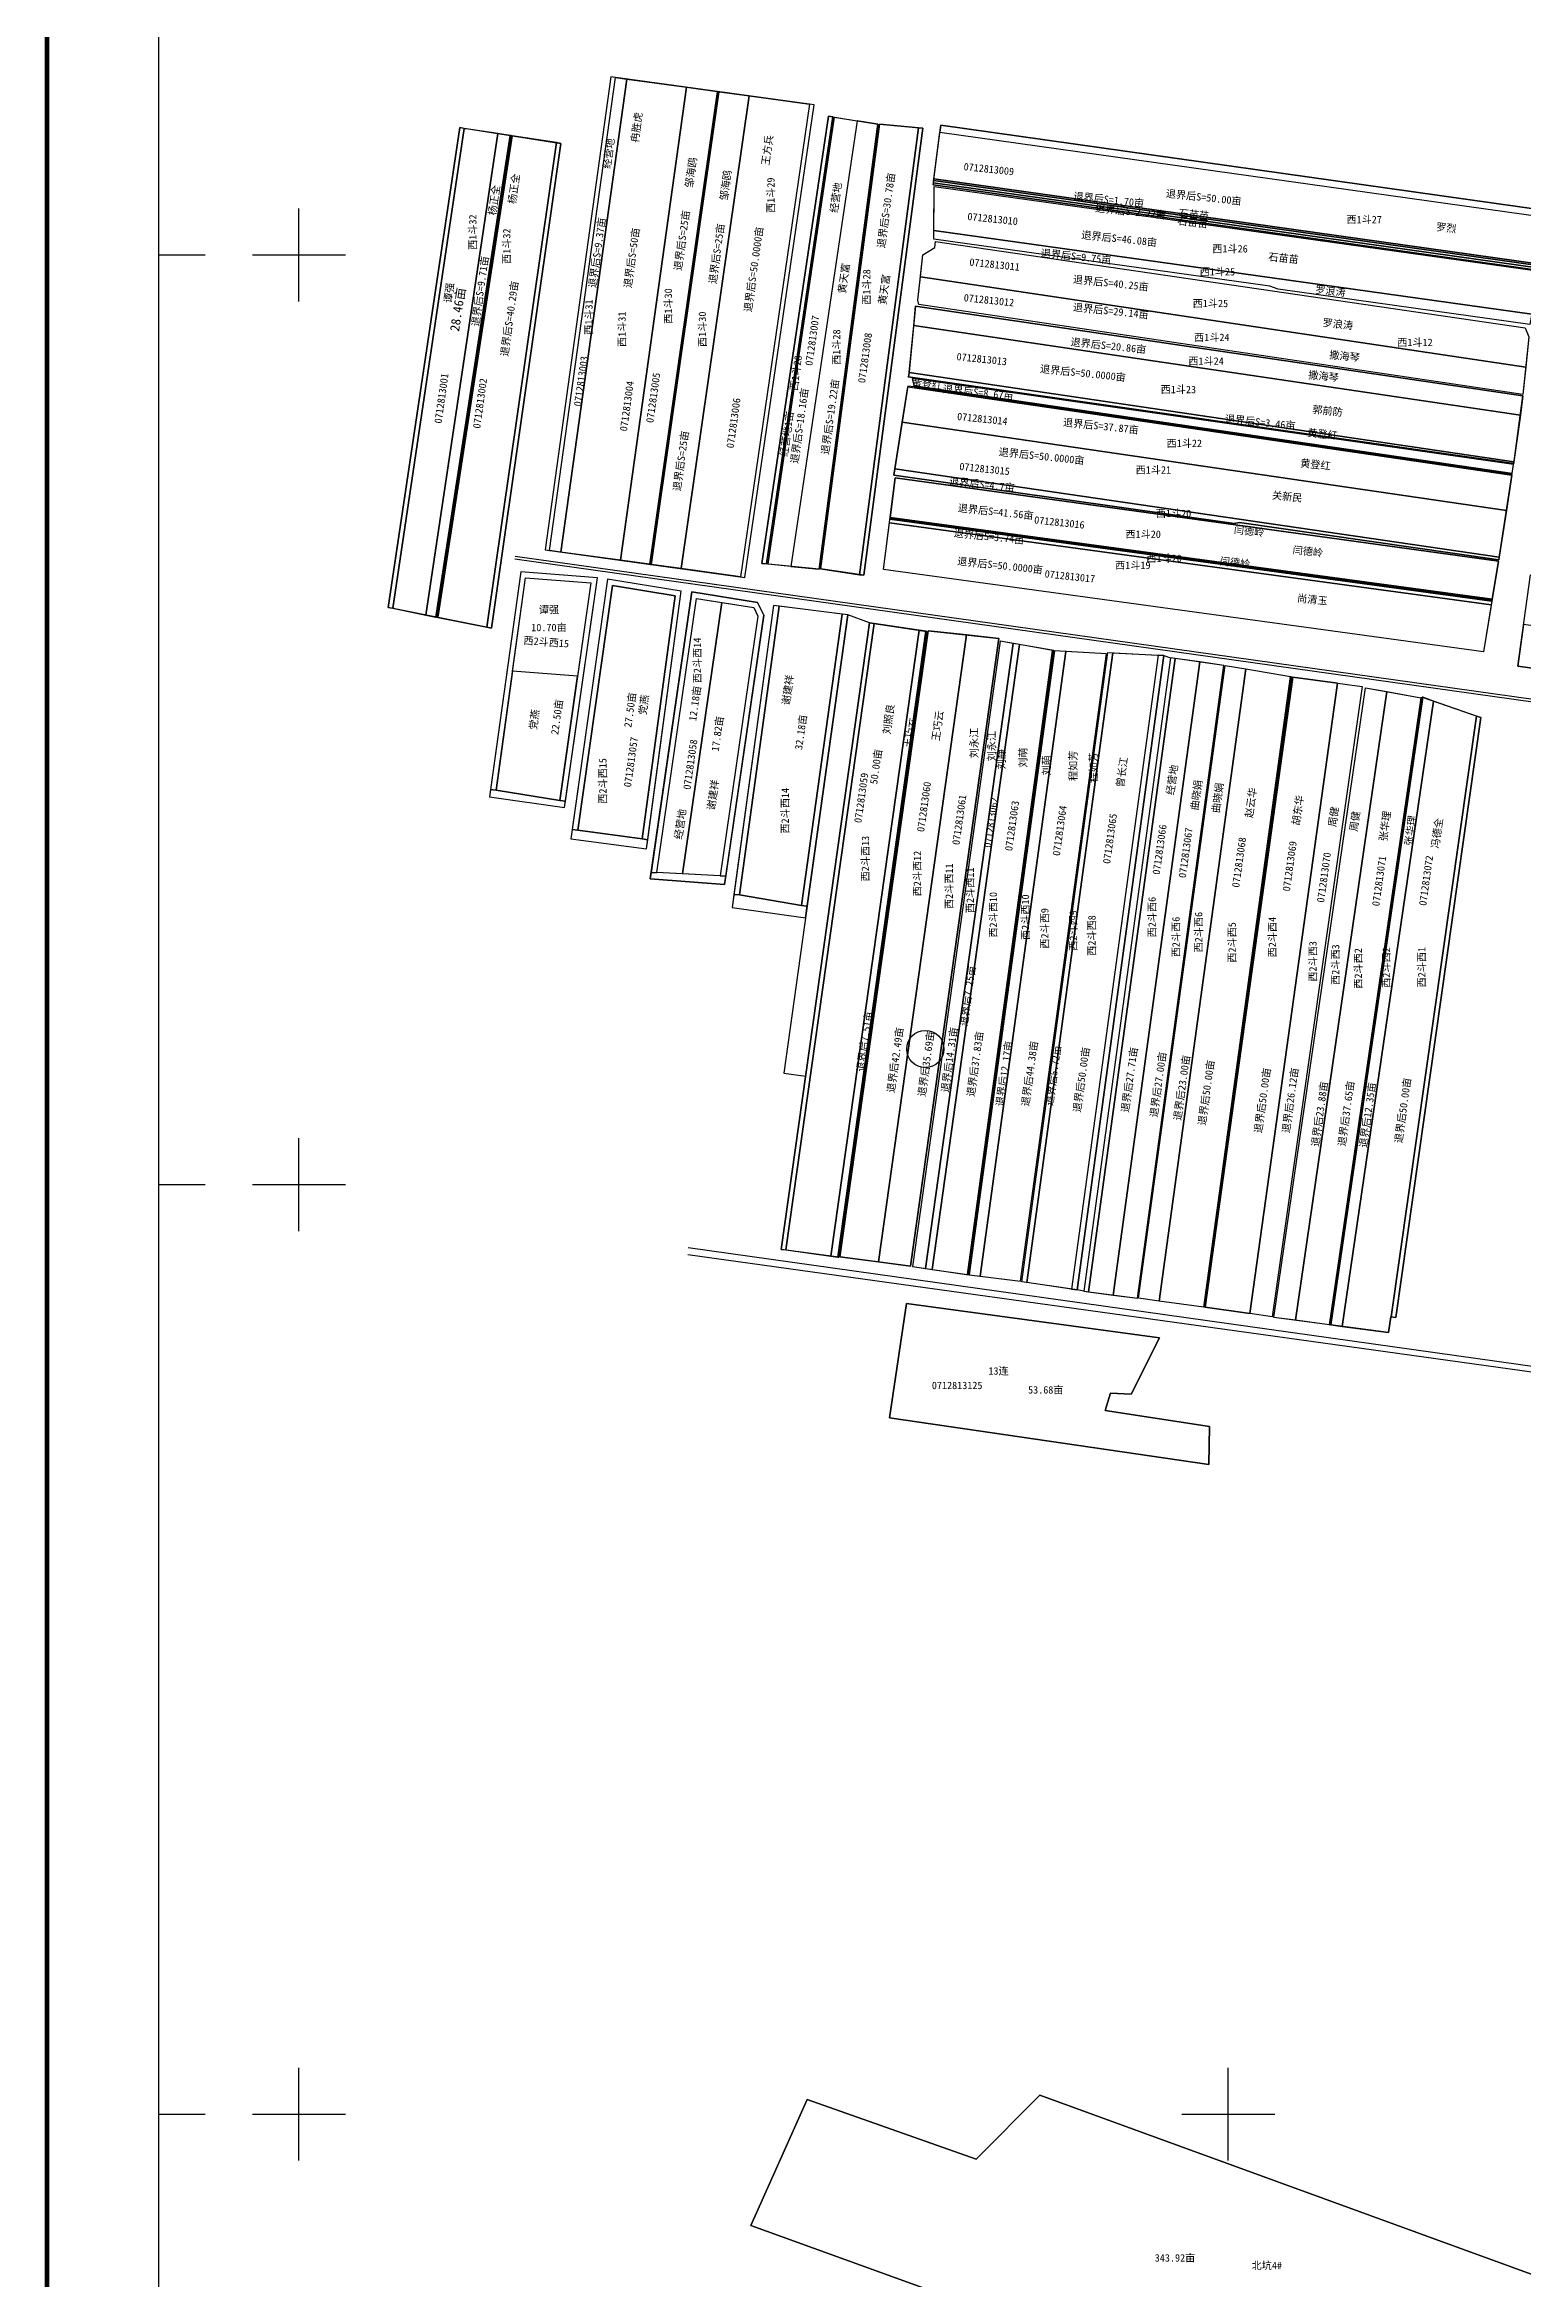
# Model space of a CAD drawing. Extents: x 543653 to 548975, y 4994564 to 5000110.
# Drawn here: x 543726 to 545317, y 4995822 to 4998226 of the extents above; entities that cross this region are included whole.
import ezdxf
from ezdxf.enums import TextEntityAlignment as Align

# ---------------------------------------------------------------- set-up
doc = ezdxf.new("R2010")
doc.units = 0
doc.header["$LTSCALE"] = 10
doc.layers.get('0').update_dxf_attribs({"linetype": 'CONTINUOUS'})
for name, color, linetype in [('2019-4-5', 7, 'CONTINUOUS'), ('2020.3.30画地', 7, 'CONTINUOUS'), ('2021', 7, 'CONTINUOUS'), ('TK', 7, 'CONTINUOUS'), ('出水桩', 2, 'CONTINUOUS'), ('地块名称', 7, 'CONTINUOUS'), ('地物扣减', 3, 'CONTINUOUS'), ('地籍号', 1, 'CONTINUOUS'), ('测地框', 7, 'CONTINUOUS'), ('经营地', 6, 'CONTINUOUS'), ('经营地面积', 5, 'CONTINUOUS'), ('调整后', 1, 'CONTINUOUS'), ('路林渠', 7, 'CONTINUOUS'), ('身份地', 1, 'CONTINUOUS'), ('退界后面积', 1, 'CONTINUOUS'), ('长期合同', 6, 'CONTINUOUS')]:
    doc.layers.add(name, color=color, linetype=linetype)
doc.layers.add('承包户', color=7, linetype='CONTINUOUS', plot=False)
doc.styles.add('宋体', font='')
doc.styles.get('宋体').set_extended_font_data('SimSun')

msp = doc.modelspace()

# ---------------------------------------------------------------- linework, layer by layer
at = {"color": 1, "linetype": 'Continuous', "flags": 128}
for points in [[(544974.4, 4996868.3), (545068, 4997546.2)], [(545066.8, 4997546.5), (545069.3, 4997546)], [(544975.1, 4996868.3), (544973.8, 4996868.2)]]:
    msp.add_lwpolyline(points, dxfattribs=at)
at = {"layer": '2019-4-5', "color": 3, "linetype": 'Continuous', "flags": 128}
for points in [[(544417.1, 4998180.4), (544450.2, 4998175.9), (544377.3, 4997667.3), (544346.1, 4997671.6)], [(544452.2, 4998175.6), (544484.4, 4998171.2), (544411.5, 4997662.6), (544379.3, 4997667)], [(544668.7, 4997976.4), (545320, 4997879.2), (545316.9, 4997849.8), (544667.2, 4997946.8), (544665.8, 4997951.5)], [(544663.6, 4997945.1), (545317.1, 4997848.6), (545314.3, 4997827.7), (544661.5, 4997924.1)]]:
    msp.add_lwpolyline(points, close=True, dxfattribs=at)
at = {"layer": '2019-4-5', "color": 2, "linetype": 'Continuous', "flags": 128}
msp.add_lwpolyline([(544102.6, 4997619.6), (544101.1, 4997619.9), (544178, 4998136.2), (544179.5, 4998136)], dxfattribs=at)
at = {"layer": '2020.3.30画地', "color": 3, "linetype": 'Continuous', "flags": 128}
msp.add_lwpolyline([(544875.9, 4997572.1), (544924.5, 4997569.5), (544831.4, 4996887.5), (544783.2, 4996894.6)], close=True, dxfattribs=at)
at = {"layer": '2021', "color": 5, "linetype": 'Continuous', "flags": 128}
for points in [[(544213.9, 4998130.6), (544178, 4998136.2), (544101.1, 4997619.9), (544102.6, 4997619.6), (544136.7, 4997612.7)], [(544243.9, 4997652.8), (544314.3, 4997647.3), (544299.9, 4997546.8), (544229.9, 4997552.3)]]:
    msp.add_lwpolyline(points, close=True, dxfattribs=at)
at = {"layer": '2021', "color": 1, "linetype": 'Continuous', "flags": 128}
for points in [[(544661.5, 4997924.1), (545314.3, 4997827.7), (545307.4, 4997777.6), (544656.5, 4997873.7)], [(544404.7, 4997633.5), (544337.3, 4997644.5), (544300, 4997381.1), (544369.5, 4997371.8)], [(544299.9, 4997546.8), (544229.9, 4997552.3), (544212.3, 4997424.4), (544280.8, 4997413.3)]]:
    msp.add_lwpolyline(points, close=True, dxfattribs=at)
at = {"layer": 'TK', "color": 7, "linetype": 'Continuous'}
for p, q in [((544000, 4997950), (544000, 4998050)), ((543849, 4998000), (543899, 4998000)), ((543950, 4998000), (544050, 4998000)), ((544000, 4996950), (544000, 4997050)), ((543849, 4997000), (543899, 4997000)), ((543950, 4997000), (544050, 4997000)), ((544000, 4995950), (544000, 4996050)), ((545000, 4995950), (545000, 4996050)), ((543849, 4996000), (543899, 4996000)), ((543950, 4996000), (544050, 4996000)), ((544950, 4996000), (545050, 4996000))]:
    msp.add_line(p, q, dxfattribs=at)
at = {"layer": 'TK', "color": 7, "linetype": 'Continuous', "const_width": 5, "flags": 128}
msp.add_lwpolyline([(543729, 4994747), (548969, 4994747), (548969, 4999987), (543729, 4999987)], close=True, dxfattribs=at)
at = {"layer": 'TK', "color": 7, "linetype": 'Continuous', "flags": 128}
msp.add_lwpolyline([(543849, 4994867), (548849, 4994867), (548849, 4999867), (543849, 4999867)], close=True, dxfattribs=at)
at = {"layer": '出水桩', "color": 2, "linetype": 'Continuous', "flags": 128}
for points in [[(544450.2, 4998175.9), (544377.3, 4997667.3)], [(544451.2, 4998175.7), (544378.3, 4997667.1)], [(544227.5, 4998128.5), (544147.4, 4997610.5)], [(544228.5, 4998128.4), (544148.4, 4997610.3)], [(544229.5, 4998128.2), (544149.4, 4997610.2)], [(544635.9, 4997715.7), (545283.6, 4997627.6)], [(544636.1, 4997716.7), (545283.7, 4997628.6)], [(544636.2, 4997717.7), (545283.9, 4997629.6)]]:
    msp.add_lwpolyline(points, dxfattribs=at)
for points in [[(544451.2, 4998175.7), (544450.2, 4998175.9), (544377.3, 4997667.3), (544378.3, 4997667.1)], [(544452.2, 4998175.6), (544451.2, 4998175.7), (544378.3, 4997667.1), (544379.3, 4997667)], [(544228.5, 4998128.4), (544227.5, 4998128.5), (544147.4, 4997610.5), (544148.4, 4997610.3)], [(544229.5, 4998128.2), (544228.5, 4998128.4), (544148.4, 4997610.3), (544149.4, 4997610.1)], [(544683, 4998080.3), (544682.6, 4998077.5), (545335.2, 4997985.7), (545335.5, 4997988.4)], [(544662.1, 4997858), (544655.2, 4997858.8), (544655.1, 4997858), (545305, 4997763), (545305.2, 4997764)], [(544661.9, 4997859.1), (544662.1, 4997858), (545305.2, 4997764), (545305.3, 4997765)], [(544636.1, 4997716.7), (544635.9, 4997715.7), (545283.5, 4997627.6), (545283.7, 4997628.6)], [(544636.2, 4997717.7), (544636.1, 4997716.7), (545283.7, 4997628.6), (545283.9, 4997629.6)], [(544675.5, 4997595.1), (544674.5, 4997595.2), (544580, 4996922), (544581, 4996921.9)], [(544812.2, 4997574.5), (544811, 4997574.7), (544719.4, 4996903.2), (544720.5, 4996903)], [(545066.8, 4997546.5), (545068, 4997546.2), (544974.4, 4996868.3), (544973.8, 4996868.2)], [(545068, 4997546.2), (545069.3, 4997546), (544975.1, 4996868.3), (544974.4, 4996868.3)], [(545207.5, 4997523.6), (545207.1, 4997523.7), (545108.5, 4996849.1), (545109, 4996849)], [(545209.2, 4997524.2), (545208.7, 4997524.3), (545110, 4996849.1), (545110.5, 4996849)]]:
    msp.add_lwpolyline(points, close=True, dxfattribs=at)
for points, elevation in [([(544683, 4998080.3), (545335.5, 4997988.4)], 279.9), ([(544682.6, 4998077.5), (545335.2, 4997985.7)], 279.9), ([(544655.1, 4997858), (545305, 4997763)], 279.5), ([(544661.9, 4997859.1), (545305.3, 4997765)], 279.5), ([(544662.1, 4997858), (545305.2, 4997764)], 279.5)]:
    msp.add_lwpolyline(points, dxfattribs=dict(at, elevation=elevation))
at = {"layer": '地物扣减', "color": 3, "linetype": 'Continuous', "flags": 128}
for points in [[(544340.8, 4998190.8), (544335.8, 4998191.5), (544264.9, 4997682.7), (544269.8, 4997682.1)], [(544554.3, 4998161.6), (544549.3, 4998162.3), (544475.1, 4997653.8), (544480, 4997653.2)], [(544178, 4998136.2), (544173.1, 4998137), (544096.2, 4997620.9), (544101.1, 4997619.9)], [(544574.6, 4998148.6), (544569.7, 4998149.4), (544498.3, 4997668.1), (544503.3, 4997667.6)], [(544671.3, 4998136.5), (544666.8, 4998136.9), (544603.3, 4997656), (544607.8, 4997655.4)], [(544690.6, 4998139.6), (544689.7, 4998132.2), (545340.9, 4998040.6), (545341.6, 4998048)], [(544282, 4998120.1), (544277.1, 4998120.9), (544202.4, 4997599.5), (544207.3, 4997598.5)], [(544321.2, 4997652.8), (544238.7, 4997659.2), (544206.3, 4997424.9), (544212.3, 4997424.4), (544243.9, 4997652.8), (544314.3, 4997647.3), (544280.8, 4997413.3), (544286.7, 4997412.6)], [(544411.4, 4997638.4), (544332.2, 4997651.4), (544294.1, 4997381.8), (544300, 4997381.1), (544337.3, 4997644.5), (544404.7, 4997633.5), (544369.5, 4997371.8), (544375.5, 4997371)], [(544500.1, 4997612.4), (544493.5, 4997626.1), (544422.9, 4997637.5), (544379, 4997335.4), (544385.1, 4997335.7), (544427.9, 4997630.6), (544489.5, 4997620.7), (544493.9, 4997611.4), (544453.4, 4997332.3), (544459.4, 4997331.9)], [(544516.7, 4997622.2), (544510.7, 4997623), (544468, 4997312.2), (544474, 4997311.6)], [(544618.9, 4997603.5), (544614.1, 4997604.3), (544519.1, 4996930.3), (544524, 4996929.7)], [(544590.6, 4997612.8), (544584.6, 4997613.5), (544540.8, 4997300.3), (544546.8, 4997299.5)], [(544930.5, 4997569.2), (544924.5, 4997569.5), (544831.4, 4996887.5), (544837.3, 4996886.7)], [(544942.7, 4997566), (544937.8, 4997566.8), (544844.5, 4996885.2), (544849.5, 4996884.5)], [(545271.8, 4997502.3), (545267, 4997503.9), (545175.3, 4996857.9), (545180.2, 4996856.9)], [(544286.7, 4997412.6), (544280.8, 4997413.3), (544212.3, 4997424.4), (544206.3, 4997424.9), (544205.2, 4997417), (544285.7, 4997405.5)], [(544375.5, 4997371), (544369.5, 4997371.8), (544300, 4997381.1), (544294.1, 4997381.8), (544292.7, 4997372.1), (544374.1, 4997361.1)], [(544459.4, 4997331.9), (544453.4, 4997332.3), (544385.1, 4997335.7), (544379, 4997335.4), (544378.1, 4997329), (544458.1, 4997322.8)], [(544546.8, 4997299.5), (544540.8, 4997300.3), (544474, 4997311.6), (544468, 4997312.2), (544466.1, 4997298.1), (544545, 4997287)]]:
    msp.add_lwpolyline(points, close=True, dxfattribs=at)
for points in [[(544212.3, 4997424.4), (544206.3, 4997424.9)], [(544280.8, 4997413.3), (544286.7, 4997412.6)], [(544300, 4997381.1), (544294.1, 4997381.8)], [(544453.4, 4997332.3), (544459.4, 4997331.9)], [(544540.8, 4997300.3), (544546.8, 4997299.5)]]:
    msp.add_lwpolyline(points, dxfattribs=at)
for points, elevation in [([(544369.5, 4997371.8), (544375.5, 4997371)], 279.2), ([(544385.1, 4997335.7), (544379, 4997335.4)], 278.8), ([(544474, 4997311.6), (544468, 4997312.2)], 279.3)]:
    msp.add_lwpolyline(points, dxfattribs=dict(at, elevation=elevation))
at = {"layer": '测地框', "color": 7, "linetype": 'Continuous', "flags": 128}
for points, elevation in [([(544554.3, 4998161.6), (544335.8, 4998191.5), (544264.9, 4997682.7), (544480, 4997653.2)], 279.8), ([(544173.1, 4998137), (544282, 4998120.1), (544207.3, 4997598.5), (544096.2, 4997620.9)], 279.7), ([(544559.7, 4997661.9), (544498.3, 4997668.1), (544569.7, 4998149.4), (544623, 4998140.7)], 279.5), ([(544607.8, 4997655.4), (544561.3, 4997662.3), (544624.6, 4998140.9), (544671.3, 4998136.5)], 279.4), ([(544690.6, 4998139.6), (545341.6, 4998048), (545335, 4997983.4), (544682.3, 4998075.3)], 279.9), ([(544683.6, 4998073.7), (545335, 4997982.5), (545324.6, 4997925.1), (545053.6, 4997963.2), (545044.7, 4997966.6), (544683.1, 4998017.1)], 279.9), ([(544685, 4998014.5), (545319.6, 4997921.6), (545323.5, 4997911.9), (545316.9, 4997849.8), (544667.2, 4997946.8), (544665.8, 4997951.5), (544671.5, 4998000.2), (544684.4, 4998007.9)], 279.8), ([(544663.6, 4997945.1), (544656.2, 4997870.4), (544655.7, 4997868.8), (545307.1, 4997775.6), (545317.1, 4997848.6)], 279.6), ([(544660, 4997867.3), (544662.1, 4997858), (544655.2, 4997858.8), (544640.3, 4997763.2), (545006.3, 4997711.3), (545011.9, 4997712.2), (545291.2, 4997672.2), (545306.8, 4997774.7)], 279.5), ([(544641.5, 4997760.3), (545290.7, 4997670.8), (545274.5, 4997573.1), (544629.2, 4997661.5)], 279.4), ([(544285.7, 4997405.5), (544321.2, 4997652.8), (544238.7, 4997659.2), (544205.2, 4997417)], 279.1), ([(545325.1, 4997656), (546056.7, 4997554.3), (546044.4, 4997456), (545311.7, 4997557.8)], 279.8), ([(544378.1, 4997329), (544422.9, 4997637.5), (544493.5, 4997626.1), (544500.1, 4997612.4), (544458.1, 4997322.8)], 278.8), ([(544545, 4997287), (544590.6, 4997612.8), (544510.7, 4997623), (544466.1, 4997298.1)], 279.3), ([(544581, 4996921.9), (544519.1, 4996930.3), (544614.1, 4997604.3), (544675.5, 4997595.1)], 278.8), ([(544658.2, 4996912.4), (544582.2, 4996922.3), (544677, 4997595.8), (544753, 4997587.5)], 278.7), ([(544812.2, 4997574.5), (544754.7, 4997584.6), (544660.4, 4996911.7), (544720.5, 4996903)], 279.3), ([(544868.8, 4997570.8), (544813.1, 4997574.2), (544721.3, 4996903), (544776.3, 4996896.2)], 279.4), ([(544837.3, 4996886.7), (544777.7, 4996895.4), (544870.3, 4997572.5), (544930.5, 4997569.2)], 278.6), ([(544995.1, 4997558.5), (544937.8, 4997566.8), (544844.5, 4996885.2), (544902.2, 4996877.7)], 279.3), ([(545109, 4996849), (545049.1, 4996857.1), (545147.8, 4997534.4), (545207.5, 4997523.6)], 278.6), ([(545180.2, 4996856.9), (545174.9, 4996857.9), (545172.4, 4996841), (545110, 4996849.1), (545208.7, 4997524.3), (545271.8, 4997502.3)], 278.5), ([(544926.1, 4996835.1), (544895.4, 4996774.4), (544873.2, 4996775.6), (544867.7, 4996757), (544979.7, 4996739.7), (544979.1, 4996698.8), (544635.6, 4996749.1), (544653.9, 4996872.2)], 248.8), ([(544546.8, 4996015.7), (544728.8, 4995951.7), (544797.4, 4996020.6), (545457.9, 4995779.8), (545505.3, 4995746.5), (545544.4, 4995701.4), (545496.5, 4995514.9), (544486.3, 4995880.2)], 279.3)]:
    msp.add_lwpolyline(points, close=True, dxfattribs=dict(at, elevation=elevation))
at = {"layer": '测地框', "color": 7, "linetype": 'Continuous', "elevation": 279.2, "flags": 128}
msp.add_lwpolyline([(544374.1, 4997361.1), (544411.4, 4997638.4), (544332.2, 4997651.4), (544292.7, 4997372.1), (544374.1, 4997361.1)], dxfattribs=at)
at = {"layer": '测地框', "color": 7, "linetype": 'Continuous', "flags": 128}
msp.add_lwpolyline([(544996.8, 4997558.5), (545018.8, 4997554.7), (545066.8, 4997546.5), (545068, 4997546.2), (545069.3, 4997546), (545117.6, 4997539.4), (545143.9, 4997535.8), (545047.3, 4996857.7), (545023.3, 4996861.2), (544975.1, 4996868.3), (544974.4, 4996868.3), (544973.8, 4996868.2), (544925.6, 4996874.7), (544903.4, 4996877.7)], close=True, dxfattribs=at)
at = {"layer": '测地框', "color": 1, "linetype": 'Continuous', "flags": 128}
msp.add_lwpolyline([(545117.6, 4997539.4), (545069.3, 4997546), (544975.1, 4996868.3), (545023.3, 4996861.2)], close=True, dxfattribs=at)
at = {"layer": '测地框', "color": 7, "linetype": 'Continuous'}
msp.add_circle((544674, 4997145.8), 20, dxfattribs=at)
at = {"layer": '经营地', "color": 6, "linetype": 'Continuous', "flags": 128}
for points in [[(544340.8, 4998190.8), (544352.8, 4998189.2), (544281.9, 4997680.4), (544269.8, 4997682.1)], [(544504.7, 4997667.5), (544503.1, 4997667.7), (544574.9, 4998148.6), (544575.9, 4998148.4)], [(544529.5, 4997665), (544504.7, 4997667.5), (544575.9, 4998148.4), (544600.6, 4998144.4)], [(544427.9, 4997630.6), (544455, 4997626.2), (544412.6, 4997334.4), (544385.1, 4997335.7)], [(544969.3, 4997562.2), (544942.7, 4997566), (544849.5, 4996884.5), (544876.1, 4996881.1)]]:
    msp.add_lwpolyline(points, close=True, dxfattribs=at)
at = {"layer": '经营地', "color": 5, "linetype": 'Continuous', "flags": 128}
msp.add_lwpolyline([(544873.2, 4996775.6), (544895.4, 4996774.4), (544926.1, 4996835.1), (544653.9, 4996872.2), (544635.6, 4996749.1), (544979.1, 4996698.8), (544979.7, 4996739.7), (544867.7, 4996757)], close=True, dxfattribs=at)
at = {"layer": '调整后', "linetype": 'Continuous', "elevation": 278.5, "flags": 128}
msp.add_lwpolyline([(545266.9, 4997503.7), (545175.3, 4996857.8)], dxfattribs=at)
at = {"layer": '路林渠', "color": 4, "linetype": 'Continuous', "flags": 128}
for points, elevation in [([(544232.2, 4997673.1), (546854.6, 4997304.9)], 280.2), ([(544232.7, 4997675.9), (546855, 4997307.6)], 280.1)]:
    msp.add_lwpolyline(points, dxfattribs=dict(at, elevation=elevation))
at = {"layer": '路林渠', "color": 3, "linetype": 'Continuous', "flags": 128}
for points, elevation in [([(544590.6, 4997612.8), (544521.7, 4997119.9), (544545.3, 4997116.6), (544614.1, 4997604.3)], 279.3), ([(544930.5, 4997569.2), (544937.8, 4997566.8), (544844.5, 4996885.2), (544837.3, 4996886.7)], 278.6)]:
    msp.add_lwpolyline(points, close=True, dxfattribs=dict(at, elevation=elevation))
at = {"layer": '路林渠', "color": 5, "linetype": 'Continuous', "flags": 128}
for points, elevation in [([(544419, 4996932.4), (546740.8, 4996606)], 279.2), ([(546740.1, 4996601.6), (544418.4, 4996924.4)], 280.5)]:
    msp.add_lwpolyline(points, dxfattribs=dict(at, elevation=elevation))
at = {"layer": '身份地', "color": 1, "linetype": 'Continuous', "flags": 128}
for points in [[(544352.8, 4998189.2), (544417.1, 4998180.4), (544346.1, 4997671.6), (544281.9, 4997680.4)], [(544484.4, 4998171.2), (544549.3, 4998162.3), (544475.1, 4997653.8), (544411.5, 4997662.6)], [(544227.5, 4998128.5), (544213.9, 4998130.6), (544136.7, 4997612.7), (544147.4, 4997610.5)], [(544277.1, 4998120.9), (544229.5, 4998128.2), (544149.4, 4997610.1), (544202.4, 4997599.5)], [(544623, 4998140.7), (544600.6, 4998144.4), (544529.5, 4997665), (544559.7, 4997661.9)], [(544666.8, 4998136.9), (544624.6, 4998140.9), (544561.3, 4997662.3), (544603.3, 4997656)], [(544689.7, 4998132.2), (545340.9, 4998040.6), (545335.6, 4997990.2), (544683.2, 4998081.9)], [(544683.2, 4998081.9), (545335.6, 4997990.2), (545335.5, 4997988.4), (544683, 4998080.3)], [(544682.6, 4998077.5), (544682.3, 4998075.3), (545335, 4997983.4), (545335.2, 4997985.7)], [(544683.6, 4998073.7), (545335, 4997982.5), (545326.6, 4997936.3), (544683.2, 4998026.3)], [(544685, 4998014.5), (545319.6, 4997921.6), (545323.5, 4997911.9), (545320, 4997879.2), (544668.7, 4997976.4), (544671.5, 4998000.2), (544684.4, 4998007.9)], [(544683.2, 4998026.3), (545326.6, 4997936.3), (545324.6, 4997925.1), (545053.6, 4997963.2), (545044.7, 4997966.6), (544683.1, 4998017.1)], [(544656.5, 4997873.7), (545307.4, 4997777.6), (545307.1, 4997775.6), (544655.7, 4997868.8), (544656.2, 4997870.4)], [(544660, 4997867.3), (544661.9, 4997859.1), (545305.3, 4997765), (545306.8, 4997774.7)], [(544655.1, 4997858), (545305, 4997763), (545299.3, 4997725), (544649.2, 4997820.1)], [(544649.2, 4997820.1), (545299.3, 4997725), (545291.6, 4997674.9), (544641.4, 4997769.9)], [(544641.4, 4997769.9), (545291.6, 4997674.9), (545291.2, 4997672.2), (545011.9, 4997712.2), (545006.3, 4997711.3), (544640.3, 4997763.2)], [(544641.5, 4997760.3), (544636.2, 4997717.7), (545283.9, 4997629.6), (545290.7, 4997670.8)], [(544635.5, 4997712), (545282.9, 4997623.8), (545274.5, 4997573.1), (544629.2, 4997661.5)], [(544635.5, 4997712), (544635.9, 4997715.7), (545283.5, 4997627.6), (545282.9, 4997623.8)], [(544455, 4997626.2), (544489.5, 4997620.7), (544493.9, 4997611.4), (544453.4, 4997332.3), (544412.6, 4997334.4)], [(544584.6, 4997613.5), (544516.7, 4997622.2), (544474, 4997311.6), (544540.8, 4997300.3)], [(544667.4, 4997596.3), (544618.9, 4997603.5), (544524, 4996929.7), (544572.5, 4996923)], [(546046.2, 4997501.7), (545317.8, 4997602.4), (545311.7, 4997557.8), (546041.1, 4997456.4)], [(544674.5, 4997595.2), (544667.4, 4997596.3), (544572.5, 4996923), (544580, 4996922)], [(544718.4, 4997591.3), (544677, 4997595.8), (544582.2, 4996922.3), (544623.5, 4996916.9)], [(544753, 4997587.5), (544718.4, 4997591.3), (544623.5, 4996916.9), (544658.2, 4996912.4)], [(544768.5, 4997582.2), (544754.7, 4997584.6), (544660.4, 4996911.7), (544674.3, 4996909.7)], [(544775.5, 4997581), (544768.5, 4997582.2), (544674.3, 4996909.7), (544681.3, 4996908.7)], [(544870.3, 4997572.5), (544875.9, 4997572.1), (544783.2, 4996894.6), (544777.7, 4996895.4)], [(544996.8, 4997558.5), (545018.8, 4997554.7), (544925.6, 4996874.7), (544903.4, 4996877.7)], [(545018.8, 4997554.7), (545066.8, 4997546.5), (544973.8, 4996868.2), (544925.6, 4996874.7)], [(545069.3, 4997546), (545117.6, 4997539.4), (545023.3, 4996861.2), (544975.1, 4996868.3)], [(545117.6, 4997539.4), (545143.9, 4997535.8), (545047.3, 4996857.7), (545023.3, 4996861.2)], [(545147.8, 4997534.4), (545170.7, 4997530.3), (545072.2, 4996854), (545049.1, 4996857.1)], [(545170.7, 4997530.3), (545207.1, 4997523.7), (545108.5, 4996849.1), (545072.2, 4996854)]]:
    msp.add_lwpolyline(points, close=True, dxfattribs=at)
at = {"layer": '身份地', "linetype": 'Continuous', "flags": 128}
for points in [[(544811, 4997574.7), (544775.5, 4997581), (544681.3, 4996908.7), (544719.4, 4996903.2)], [(544825.1, 4997573.5), (544813.1, 4997574.2), (544721.3, 4996903), (544733.2, 4996901.5)], [(544868.8, 4997570.8), (544825.1, 4997573.5), (544733.2, 4996901.5), (544776.3, 4996896.2)], [(544995.1, 4997558.5), (544969.3, 4997562.2), (544876.1, 4996881.1), (544902.2, 4996877.7)], [(545220.8, 4997520.1), (545209.2, 4997524.2), (545110.5, 4996849), (545122.5, 4996847.5)], [(545267, 4997503.9), (545220.8, 4997520.1), (545122.5, 4996847.5), (545172.4, 4996841), (545174.9, 4996857.9), (545175.3, 4996857.9)]]:
    msp.add_lwpolyline(points, close=True, dxfattribs=at)
at = {"layer": '长期合同', "color": 6, "linetype": 'Continuous', "flags": 128}
msp.add_lwpolyline([(544797.4, 4996020.6), (544728.8, 4995951.7), (544546.8, 4996015.7), (544486.3, 4995880.2), (545496.5, 4995514.9), (545544.4, 4995701.4), (545505.3, 4995746.5), (545457.9, 4995779.8)], close=True, dxfattribs=at)

# ---------------------------------------------------------------- texts
at = {"layer": '2019-4-5', "color": 3, "linetype": 'Continuous', "style": '宋体'}
for s, rotation, p in [('邹海鸥', 82, (544421.6, 4998088.7)), ('邹海鸥', 82, (544458.9, 4998075)), ('退界后S=25亩', 82, (544411.9, 4998015.7)), ('退界后S=25亩', 82, (544449.3, 4998001.4)), ('退界后S=29.14亩', 354, (544873.7, 4997940)), ('退界后S=20.86亩', 354, (544871.1, 4997902.6)), ('撒海琴', 354, (545125.2, 4997891.4)), ('撒海琴', 354, (545102.6, 4997869.8))]:
    msp.add_text(s, height=8, rotation=rotation, dxfattribs=at).set_placement(p, align=Align.MIDDLE)
for p in [(544401.4, 4997926, 279.7), (544438.1, 4997901, 279.7)]:
    msp.add_text('西1斗30', height=8, rotation=90, dxfattribs=at).set_placement(p)
for p in [(544963.2, 4997907.4, 279.7), (544957, 4997881.9, 279.7)]:
    msp.add_text('西1斗24', height=8, dxfattribs=at).set_placement(p)
msp.add_text('10.70亩', height=8, dxfattribs=at).set_placement((544269.1, 4997599.6), align=Align.MIDDLE)
at = {"layer": '2020.3.30画地', "color": 3, "linetype": 'Continuous', "style": '宋体'}
msp.add_text('28.46亩', height=10, rotation=81.3782, dxfattribs=at).set_placement((544172.3, 4997917.2))
msp.add_text('曾长江', height=8, rotation=82, dxfattribs=at).set_placement((544885.3, 4997443.7), align=Align.MIDDLE)
at = {"layer": '2021', "color": 1, "linetype": 'Continuous', "style": '宋体'}
for s, rotation, p in [('谭强', 82, (544161.5, 4997959.3)), ('郭前防', 354, (545106.9, 4997832.7)), ('党燕 ', 82, (544371.2, 4997519)), ('党燕 ', 82, (544253.4, 4997503))]:
    msp.add_text(s, height=8, rotation=rotation, dxfattribs=at).set_placement(p, align=Align.MIDDLE)
msp.add_text('谭强', height=8, dxfattribs=at).set_placement((544269.1, 4997618.6), align=Align.MIDDLE)
msp.add_text('22.50亩', height=8, rotation=82, dxfattribs=at).set_placement((544279, 4997483.6))
at = {"layer": '地块名称', "color": 1, "linetype": 'Continuous', "style": '宋体'}
for s, rotation, p in [('西1斗29', 90, (544511.8, 4998045.2, 279.7)), ('西1斗32', 90, (544227.6, 4997990.4, 279.7)), ('西1斗28', 90, (544614.9, 4997946.5, 279.7)), ('西1斗31', 90, (544351.6, 4997901, 279.7)), ('西1斗28', 90, (544582.5, 4997881.8, 279.7)), ('西2斗西15', 355.4058, (544241.4, 4997581.6, 278.8)), ('西2斗西14', 90, (544432.7, 4997539.3, 278.8)), ('西2斗西15', 90, (544331, 4997409.7, 278.8)), ('西2斗西14', 90, (544527.2, 4997377.6, 278.8)), ('西2斗西13', 90, (544613.5, 4997326.1, 278.8)), ('西2斗西12', 90, (544669.4, 4997310.1, 278.8)), ('西2斗西11', 90, (544703.7, 4997296.5, 278.8)), ('西2斗西11', 90, (544726.3, 4997292, 278.8)), ('西2斗西10', 90, (544751.1, 4997265.7, 278.8)), ('西2斗西10', 90, (544785.7, 4997263.1, 278.8)), ('西2斗西9', 90, (544806.5, 4997253.8, 278.8)), ('西2斗西9', 90, (544837.2, 4997251.5, 278.8)), ('西2斗西8', 90, (544857.2, 4997246.1, 278.8)), ('西2斗西6', 90, (544947.7, 4997244.5, 278.8)), ('西2斗西6', 90, (544972.1, 4997249.7, 278.8)), ('西2斗西4', 90, (545051.4, 4997244.4, 278.8)), ('西2斗西5', 90, (545008.1, 4997238.7, 278.8)), ('西2斗西3', 90, (545095, 4997218.3, 278.8)), ('西2斗西3', 90, (545119.4, 4997214.8, 278.8)), ('西2斗西2', 90, (545143.8, 4997210.7, 278.8)), ('西2斗西2', 90, (545174, 4997211.6, 278.8)), ('西2斗西1', 90, (545212.1, 4997212, 278.8))]:
    msp.add_text(s, height=8, rotation=rotation, dxfattribs=at).set_placement(p)
for s, p in [('西1斗27', (545127.1, 4998034.1, 279.7)), ('西1斗26', (544982.8, 4998002.7, 279.7)), ('西1斗25', (544969.2, 4997978, 279.7)), ('西1斗25', (544961.7, 4997943.9, 279.7)), ('西1斗12', (545181.8, 4997902, 279.7)), ('西1斗23', (544927.2, 4997851.3, 279.7)), ('西1斗22', (544933.6, 4997793.4, 279.7)), ('西1斗21', (544900.3, 4997764.8, 279.7)), ('西1斗20', (544922, 4997718, 279.7)), ('西1斗20', (544889.3, 4997695.6, 279.7)), ('西1斗19', (544878.2, 4997662.2, 279.7)), ('西1斗20', (544911.8, 4997669.7, 279.7)), ('13连', (544741.9, 4996795.5, 248.8)), ('北坑4#', (545025.1, 4995833.2, 279.7))]:
    msp.add_text(s, height=8, dxfattribs=at).set_placement(p)
at = {"layer": '地籍号', "color": 1, "linetype": 'Continuous', "style": '宋体'}
for s, rotation, p in [('0712813009', 354, (544742.4, 4998092.4)), ('0712813010', 354, (544746.5, 4998038.8)), ('0712813011', 354, (544748.6, 4997989.7)), ('0712813012', 354, (544742.5, 4997951.4)), ('0712813008', 82, (544609.1, 4997889.3)), ('0712813003', 82, (544303.5, 4997864.2)), ('0712813013', 354, (544734.8, 4997888)), ('0712813002', 82, (544194.9, 4997840.4)), ('0712813004', 82, (544352.9, 4997837.4)), ('0712813005', 82, (544381.2, 4997846.4)), ('0712813006', 82, (544467.6, 4997819.2)), ('0712813014', 354, (544735.4, 4997823.7)), ('0712813015', 354, (544737.8, 4997769.9)), ('0712813016', 354, (544818.3, 4997712.3)), ('0712813017', 354, (544829.6, 4997654.3)), ('0712813057', 82, (544357.2, 4997454.5)), ('0712813059', 82, (544605.1, 4997416)), ('0712813060', 82, (544672.6, 4997406.4)), ('0712813061', 82, (544710.6, 4997392.4)), ('0712813062', 82, (544744.5, 4997389.5)), ('0712813063', 82, (544767.3, 4997385.9)), ('0712813064', 82, (544818.6, 4997380.7)), ('0712813065', 82, (544872.7, 4997372.1)), ('0712813067', 82, (544954.1, 4997356.9)), ('0712813068', 82, (545011.6, 4997346.6)), ('0712813069', 82, (545066.1, 4997342.5)), ('0712813070', 82, (545102.9, 4997330.4)), ('0712813071', 82, (545162.3, 4997326.5)), ('0712813072', 82, (545212.8, 4997327))]:
    msp.add_text(s, height=8, rotation=rotation, dxfattribs=at).set_placement(p, align=Align.MIDDLE)
msp.add_text('0712813125', height=8, dxfattribs=at).set_placement((544708.3, 4996783.9), align=Align.MIDDLE)
at = {"layer": '承包户', "color": 1, "linetype": 'Continuous', "style": '宋体'}
for s, rotation, p in [('冉胜虎', 82, (544363.1, 4998137.3)), ('王方兵', 82, (544503.8, 4998112.8)), ('杨正全', 82, (544231.1, 4998071.3)), ('杨正全', 82, (544209.8, 4998059)), ('石苗苗', 354, (544961.7, 4998035.4)), ('石苗苗', 354, (544963, 4998043.8)), ('罗烈', 354, (545234.6, 4998029.4)), ('黄天富', 82, (544586.1, 4997975)), ('石苗苗', 354, (545059.5, 4997996.8)), ('黄天富', 82, (544629.5, 4997962.9)), ('罗浪涛', 354, (545110, 4997961.6)), ('罗浪涛', 354, (545118, 4997925.9)), ('黄登红', 354, (544675.8, 4997861.3)), ('黄登红', 354, (545101.5, 4997807.5)), ('黄登红', 354, (545093.8, 4997774.8)), ('关新民', 354, (545063.5, 4997740.3)), ('闫德岭', 354, (545022.5, 4997703.3)), ('闫德岭', 354, (545007.3, 4997669.4)), ('闫德岭', 354, (545085.7, 4997681.4)), ('尚清玉', 354, (545090.5, 4997629.6)), ('谢建祥', 82, (544525.8, 4997532.1)), ('刘照良', 82, (544634.2, 4997500.6)), ('王巧云', 82, (544656.5, 4997486.1)), ('王巧云', 82, (544687.4, 4997493.5)), ('刘永江', 90, (544726.3, 4997475.1)), ('刘永江', 90, (544745.2, 4997471.7)), ('刘静', 90, (544755.6, 4997457.6)), ('刘萌', 90, (544778.9, 4997459.3)), ('刘萌', 90, (544804.2, 4997450.9)), ('程如芳', 90, (544832.8, 4997450.5)), ('程如芳', 90, (544854.7, 4997448.7)), ('谢建祥', 82, (544445.3, 4997419.2)), ('曲晓娟', 82, (544965.4, 4997419)), ('曲晓娟', 82, (544988.3, 4997416.1)), ('赵云华', 82, (545024.1, 4997410.9)), ('胡东华', 82, (545074.6, 4997402.7)), ('周健', 82, (545113, 4997395.7)), ('周健', 82, (545135.9, 4997390.9)), ('张华理', 82, (545168.4, 4997385.7)), ('张华理', 82, (545195.7, 4997380.8)), ('冯德全', 82, (545224.3, 4997378))]:
    msp.add_text(s, height=8, rotation=rotation, dxfattribs=at).set_placement(p, align=Align.MIDDLE)
at = {"layer": '经营地', "color": 6, "linetype": 'Continuous', "style": '宋体'}
for s, p in [('经营地', (544333.1, 4998109.2)), ('经营地', (544577.5, 4998061.7)), ('退界后S=9.37亩', (544320.7, 4998002.5)), ('0712813007', (544552.4, 4997907.9)), ('0712813001', (544153.4, 4997845.8)), ('退界后S=18.16亩', (544538.4, 4997816.2)), ('经营地1亩', (544524.7, 4997807.6)), ('0712813058', (544421.2, 4997451.9)), ('经营地', (544939.4, 4997435.4)), ('经营地', (544410.2, 4997387.8)), ('0712813066', (544926.1, 4997360.4)), ('退界后27.71亩', (544893.4, 4997112.8))]:
    msp.add_text(s, height=8, rotation=82, dxfattribs=at).set_placement(p, align=Align.MIDDLE)
for s, rotation, p in [('西1斗32', 90, (544191.1, 4998005.5, 279.7)), ('西1斗31', 90, (544316, 4997914.1, 279.7)), ('西1斗28', 82.371, (544536.3, 4997853.6, 279.5)), ('12.18亩', 82, (544427.4, 4997498.2)), ('西2斗西6', 90, (544922, 4997265.9, 278.8))]:
    msp.add_text(s, height=8, rotation=rotation, dxfattribs=at).set_placement(p)
at = {"layer": '经营地面积', "color": 5, "linetype": 'Continuous', "style": '宋体'}
msp.add_text('53.68亩', height=8, dxfattribs=at).set_placement((544784.6, 4996775.2))
at = {"layer": '退界后面积', "color": 1, "linetype": 'Continuous', "style": '宋体'}
for s, rotation, p in [('退界后S=30.78亩', 82, (544631.7, 4998048)), ('退界后S=1.70亩', 354, (544871.5, 4998059.8)), ('退界后S=2.22亩', 354, (544894.9, 4998047)), ('退界后S=50.00亩', 354, (544973.7, 4998062.3)), ('退界后S=50亩', 82, (544357.9, 4997997)), ('退界后S=50.0000亩', 82, (544489.1, 4997984.6)), ('退界后S=9.75亩', 354, (544836.3, 4997998.6)), ('退界后S=46.08亩', 354, (544882.7, 4998017.8)), ('退界后S=9.71亩', 82, (544194.8, 4997961.1)), ('退界后S=40.29亩', 82, (544226.4, 4997931.5)), ('退界后S=40.25亩', 354, (544873.7, 4997970)), ('退界后S=19.22亩', 82, (544571.4, 4997825.9)), ('退界后S=50.0000亩', 354, (544843.7, 4997873.2)), ('退界后S=8.67亩', 354, (544731.1, 4997852.4)), ('退界后S=37.87亩', 354, (544863, 4997816.2)), ('退界后S=3.46亩', 354, (545034.4, 4997820.4)), ('退界后S=25亩', 82, (544410.8, 4997778.5)), ('退界后S=50.0000亩', 354, (544799.2, 4997783.8)), ('退界后S=4.7亩', 354, (544735, 4997753.5)), ('退界后S=41.56亩', 354, (544749.8, 4997724)), ('退界后S=3.74亩', 354, (544742.6, 4997697.3)), ('退界后S=50.0000亩', 354, (544754.5, 4997666.3)), ('退界后7.25亩', 82, (544719.4, 4997202.9)), ('退界后7.51亩', 82, (544608.4, 4997153.9)), ('退界后42.49亩', 82, (544641.4, 4997134)), ('退界后14.31亩', 82, (544699.7, 4997134.3)), ('退界后35.69亩', 82, (544674.7, 4997129.9)), ('退界后37.83亩', 82, (544727.4, 4997129.8)), ('退界后12.17亩', 82, (544758.6, 4997119.4)), ('退界后44.38亩', 82, (544786.1, 4997119.4)), ('退界后5.72亩', 82, (544811.5, 4997117.4)), ('退界后50.00亩', 82, (544841.7, 4997112.9)), ('退界后27.00亩', 82, (544924.3, 4997107.6)), ('退界后23.00亩', 82, (544949.8, 4997104.2)), ('退界后50.00亩', 82, (544976.1, 4997098.9)), ('退界后50.00亩', 82, (545036.6, 4997090.5)), ('退界后26.12亩', 82, (545066.5, 4997090.6)), ('退界后23.88亩', 82, (545098.1, 4997075.9)), ('退界后37.65亩', 82, (545126.6, 4997076.4, 278.6)), ('退界后12.35亩', 82, (545149.7, 4997074.9)), ('退界后50.00亩', 82, (545187.6, 4997079.8))]:
    msp.add_text(s, height=8, rotation=rotation, dxfattribs=at).set_placement(p, align=Align.MIDDLE)
at = {"layer": '退界后面积', "color": 6, "linetype": 'Continuous', "style": '宋体'}
msp.add_text('27.50亩', height=8, rotation=82, dxfattribs=at).set_placement((544357.7, 4997491.2))
at = {"layer": '退界后面积', "color": 1, "linetype": 'Continuous', "style": '宋体'}
for s, p in [('17.82亩', (544451.7, 4997465.6)), ('32.18亩', (544541.4, 4997467.2)), ('50.00亩', (544622.2, 4997430.1))]:
    msp.add_text(s, height=8, rotation=82, dxfattribs=at).set_placement(p)
at = {"layer": '长期合同', "color": 6, "linetype": 'Continuous', "style": '宋体'}
msp.add_text('343.92亩', height=8, dxfattribs=at).set_placement((544920.9, 4995841.4))

doc.saveas('drawing.dxf')
